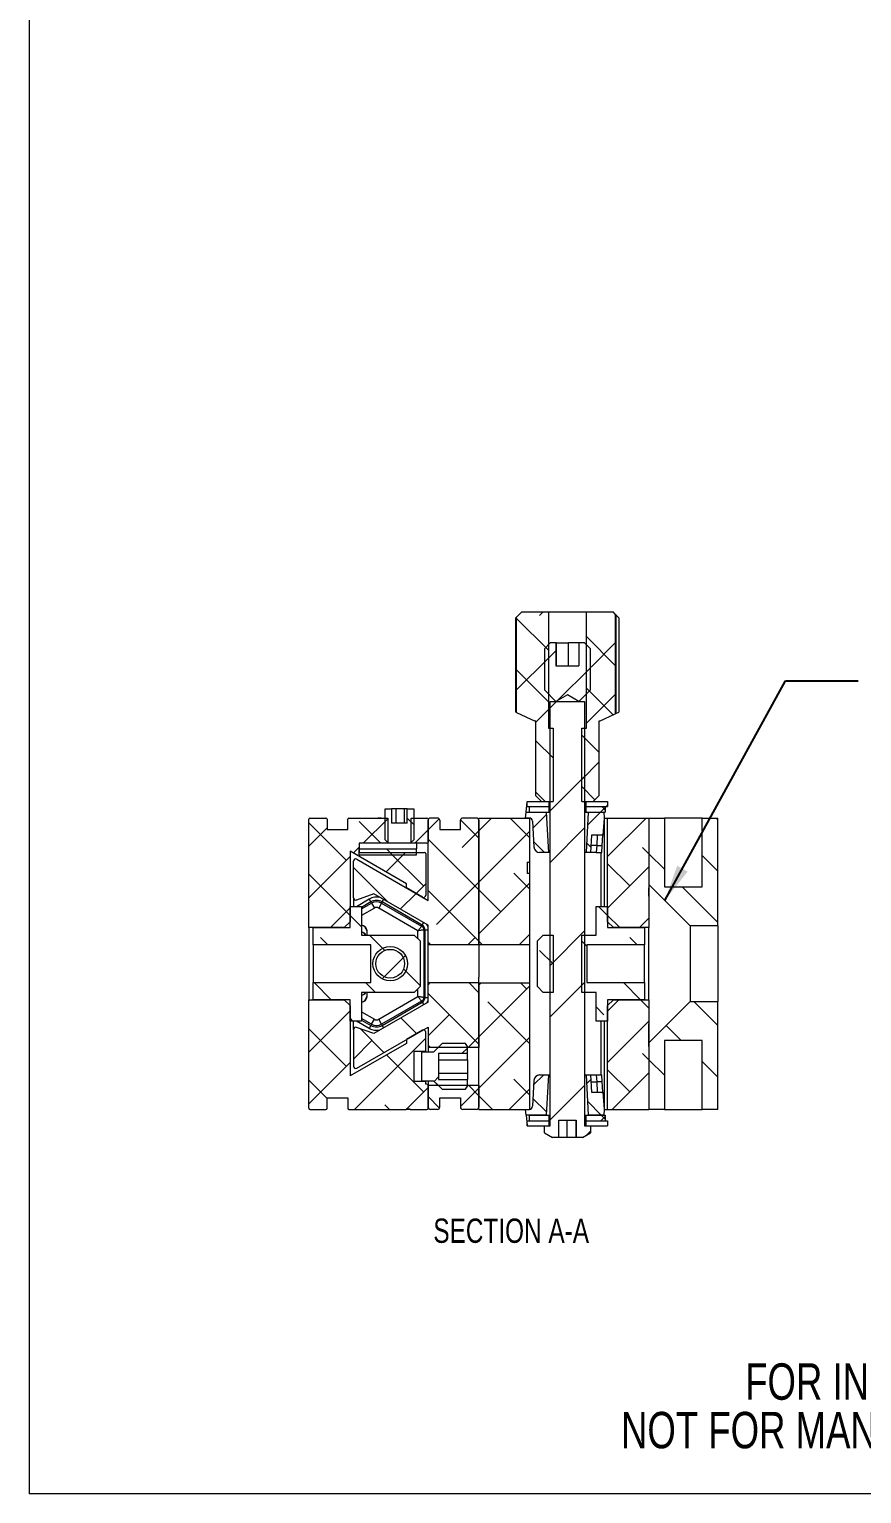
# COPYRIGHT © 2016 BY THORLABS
# Model space of a CAD drawing. Header units: millimetres. Extents: x 2 to 278, y 1 to 215.
# Drawn here: x 1.6 to 74.1, y 0.9 to 128.6 of the extents above; entities that cross this region are included whole.
import ezdxf

# ---------------------------------------------------------------- set-up
doc = ezdxf.new("R2010")
doc.units = ezdxf.units.MM
doc.styles.add('SLDTEXTSTYLE0', font='TXT', dxfattribs={"width": 0.75})
doc.dimstyles.new('SLDDIMSTYLE1', dxfattribs={"dimtxt": 0.18, "dimasz": 3.175, "dimexe": 0, "dimexo": 0.0625, "dimgap": 0, "dimtad": 0, "dimtih": 1, "dimtoh": 1, "dimdec": 0, "dimrnd": 1e-09, "dimzin": 0, "dimdsep": 46, "dimtxsty": 'Standard', "dimsah": 1, "dimcen": 0.09, "dimadec": 0, "dimazin": 0, "dimtfac": 3.175, "dimtdec": 0, "dimtofl": 0, "dimtmove": 0, "dimatfit": 3, "dimfxl": 1, "dimfrac": 2, "dimtolj": 1, "dimtzin": 0, "dimarcsym": 0})

# ---------------------------------------------------------------- blocks, each defined once
blk = doc.blocks.new('SW_NOTE_2')
at = {"color": 0, "linetype": 'Continuous', "lineweight": 0, "char_height": 3.175, "attachment_point": 2, "style": 'SLDTEXTSTYLE0'}
for s, insert in [('FOR INFORMATION ONLY', (25.05, 4.09)), ('NOT FOR MANUFACTURING PURPOSES', (25.38, -0.14))]:
    blk.add_mtext(s, dxfattribs=dict(at, insert=insert))

msp = doc.modelspace()

# ---------------------------------------------------------------- hatches: boundary and pattern name
at = {"linetype": 'Continuous', "lineweight": 0}
h = msp.add_hatch(dxfattribs=at)
h.set_pattern_fill('ANSI38', angle=90, style=0)
h.paths.add_polyline_path([(45.66, 68.25), (45.71, 68.25), (45.71, 61.75), (46.21, 61.25), (47.21, 61.25), (47.21, 67.65), (46.81, 67.65), (46.81, 77.75), (44.46, 77.75), (44.03, 77.33), (44.03, 69.01)], flags=0)
h = msp.add_hatch(dxfattribs=at)
h.set_pattern_fill('ANSI38', angle=90, style=0)
h.paths.add_polyline_path([(51.21, 68.25), (51.26, 68.25), (52.63, 68.89), (52.63, 77.57), (52.46, 77.75), (50.11, 77.75), (50.11, 67.65), (49.71, 67.65), (49.71, 61.25), (50.71, 61.25), (51.21, 61.75)], flags=0)
h = msp.add_hatch(dxfattribs=at)
h.set_pattern_fill('ANSI32', style=0)
h.paths.add_polyline_path([(48.46, 70.55), (49.46, 69.97), (50.46, 70.97), (50.46, 74.57), (49.96, 75.07), (49.46, 75.07), (49.46, 73.07), (47.45, 73.07), (47.45, 75.07), (46.96, 75.07), (46.46, 74.57), (46.46, 70.97), (47.46, 69.97)], flags=0)
h = msp.add_hatch(dxfattribs=at)
h.set_pattern_fill('ANSI32', style=0)
h.paths.add_polyline_path([(49.96, 69.97), (46.96, 69.97), (46.96, 32.97), (46.46, 32.97), (46.46, 32.37), (47.16, 31.97), (47.71, 31.97), (47.71, 33.47), (49.21, 33.47), (49.21, 31.97), (49.76, 31.97), (50.46, 32.37), (50.46, 32.97), (49.96, 32.97)], flags=0)
h = msp.add_hatch(dxfattribs=at)
h.set_pattern_fill('ANSI32', angle=90, style=0)
h.paths.add_polyline_path([(32.87, 57.61), (34.77, 57.61), (35.07, 57.91), (35.07, 60.61), (34.51, 60.61), (34.51, 59.36), (33.13, 59.36), (33.13, 60.61), (32.57, 60.61), (32.57, 57.91)], flags=0)
h = msp.add_hatch(dxfattribs=at)
h.set_pattern_fill('ANSI37', angle=90, style=0)
edge = h.paths.add_edge_path(flags=0)
edge.add_line((46.81, 56.81), (46.62, 60.31))
edge.add_line((46.62, 60.31), (44.86, 60.31))
edge.add_line((44.86, 60.31), (44.81, 59.81))
edge.add_line((44.81, 59.81), (45.12, 59.81))
edge.add_arc((45.12, 59.51), 0.3, 3, 90, ccw=False)
edge.add_line((45.42, 59.53), (45.54, 57.28))
edge.add_arc((46.04, 57.31), 0.5, 183, 270)
edge.add_line((46.04, 56.81), (46.81, 56.81))
h = msp.add_hatch(dxfattribs=at)
h.set_pattern_fill('ANSI31', style=0)
h.paths.add_polyline_path([(44.96, 61.25), (44.96, 60.81), (46.86, 60.81), (46.86, 61.25)], flags=0)
h = msp.add_hatch(dxfattribs=at)
h.set_pattern_fill('ANSI37', angle=90, style=0)
h.paths.add_polyline_path([(45.16, 60.81), (45.16, 60.31), (46.86, 60.31), (46.86, 60.81)], flags=0)
h = msp.add_hatch(dxfattribs=at)
h.set_pattern_fill('ANSI31', style=0)
h.paths.add_polyline_path([(51.96, 60.81), (51.96, 61.25), (50.06, 61.25), (50.06, 60.81)], flags=0)
h = msp.add_hatch(dxfattribs=at)
h.set_pattern_fill('ANSI37', angle=90, style=0)
h.paths.add_polyline_path([(51.76, 60.31), (51.76, 60.81), (50.06, 60.81), (50.06, 60.31)], flags=0)
h = msp.add_hatch(dxfattribs=at)
h.set_pattern_fill('ANSI37', angle=90, style=0)
h.paths.add_polyline_path([(50.29, 60.31), (50.11, 56.81), (50.47, 56.81), (50.55, 58.31), (51.55, 58.31), (51.66, 59.81), (51.62, 60.31)], flags=0)
h = msp.add_hatch(dxfattribs=at)
h.set_pattern_fill('ANSI38', style=0)
edge = h.paths.add_edge_path(flags=0)
edge.add_line((32.24, 59.8), (31.93, 59.8))
edge.add_line((31.93, 59.8), (31.93, 59.81))
edge.add_line((31.93, 59.81), (29.42, 59.81))
edge.add_arc((29.42, 59.71), 0.1, 90, 180)
edge.add_line((29.32, 59.71), (29.32, 58.81))
edge.add_line((29.32, 58.81), (27.52, 58.81))
edge.add_line((27.52, 58.81), (27.52, 59.71))
edge.add_arc((27.42, 59.71), 0.1, 0, 90)
edge.add_line((27.42, 59.81), (26.02, 59.81))
edge.add_arc((26.02, 59.71), 0.1, 90, 180)
edge.add_line((25.92, 59.71), (25.92, 50.26))
edge.add_line((25.92, 50.26), (29.02, 50.26))
edge.add_line((29.02, 50.26), (29.52, 50.76))
edge.add_line((29.52, 50.76), (29.52, 56.91))
edge.add_line((29.52, 56.91), (34.45, 54.06))
edge.add_line((34.45, 54.06), (34.45, 53.72))
edge.add_line((34.45, 53.72), (35.82, 52.92))
edge.add_arc((35.92, 53.09), 0.2, 240, 360)
edge.add_line((36.12, 53.09), (36.12, 56.71))
edge.add_arc((36.02, 56.71), 0.1, 0, 90)
edge.add_line((36.02, 56.81), (30.32, 56.81))
edge.add_line((30.32, 56.81), (30.32, 57.61))
edge.add_line((30.32, 57.61), (32.8, 57.61))
edge.add_line((32.8, 57.61), (32.8, 59.81))
edge.add_line((32.8, 59.81), (32.24, 59.81))
edge.add_line((32.24, 59.81), (32.24, 59.8))
h = msp.add_hatch(dxfattribs=at)
h.set_pattern_fill('ANSI38', angle=90, style=0)
edge = h.paths.add_edge_path(flags=0)
edge.add_line((37.14, 59.81), (36.52, 59.81))
edge.add_arc((36.52, 59.61), 0.2, 90, 180)
edge.add_line((36.32, 59.61), (36.32, 52.63))
edge.add_line((36.32, 52.63), (30.12, 56.21))
edge.add_arc((30.02, 56.04), 0.2, 60, 180)
edge.add_line((29.82, 56.04), (29.82, 52.85))
edge.add_arc((30.02, 52.85), 0.2, 180, 290.1487)
edge.add_line((30.09, 52.66), (31.58, 53.2))
edge.add_line((31.58, 53.2), (36.32, 50.47))
edge.add_line((36.32, 50.47), (36.32, 48.76))
edge.add_line((36.32, 48.76), (40.74, 48.76))
edge.add_line((40.74, 48.76), (40.74, 59.61))
edge.add_arc((40.54, 59.61), 0.2, 0, 90)
edge.add_line((40.54, 59.81), (39.34, 59.81))
edge.add_arc((39.34, 59.61), 0.2, 90, 180)
edge.add_line((39.14, 59.61), (39.14, 58.81))
edge.add_line((39.14, 58.81), (37.34, 58.81))
edge.add_line((37.34, 58.81), (37.34, 59.61))
edge.add_arc((37.14, 59.61), 0.2, 0, 90)
h = msp.add_hatch(dxfattribs=at)
h.set_pattern_fill('ANSI38', style=0)
edge = h.paths.add_edge_path(flags=0)
edge.add_line((36.32, 57.71), (36.32, 59.71))
edge.add_arc((36.22, 59.71), 0.1, 0, 90)
edge.add_line((36.22, 59.81), (34.85, 59.81))
edge.add_line((34.85, 59.81), (34.85, 57.61))
edge.add_line((34.85, 57.61), (36.22, 57.61))
edge.add_arc((36.22, 57.71), 0.1, 270, 360)
h = msp.add_hatch(dxfattribs=at)
h.set_pattern_fill('ANSI38', style=0)
h.paths.add_polyline_path([(40.74, 59.81), (40.74, 48.74), (45.16, 48.74), (45.16, 54.96), (44.96, 54.96), (44.96, 55.96), (45.16, 55.96), (45.16, 59.81)], flags=0)
h = msp.add_hatch(dxfattribs=at)
h.set_pattern_fill('ANSI38', style=0)
h.paths.add_polyline_path([(55.56, 52.99), (55.55, 52.99), (55.55, 53.72), (55.56, 53.72), (55.56, 59.81), (51.96, 59.81), (51.96, 50.76), (52.46, 50.26), (55.56, 50.26)], flags=0)
h = msp.add_hatch(dxfattribs=at)
h.set_pattern_fill('ANSI31', angle=90, style=0)
h.paths.add_polyline_path([(56.91, 53.81), (56.91, 59.81), (55.56, 59.81), (55.56, 54.01), (59.16, 50.41), (61.56, 50.41), (61.56, 59.81), (60.21, 59.81), (60.21, 53.81)], flags=0)
h = msp.add_hatch(dxfattribs=at)
h.set_pattern_fill('ANSI31', angle=90, style=0)
h.paths.add_polyline_path([(30.32, 56.61), (35.32, 56.61), (35.32, 57.11), (30.32, 57.11)], flags=0)
h = msp.add_hatch(dxfattribs=at)
h.set_pattern_fill('ANSI33', angle=90, style=0)
h.paths.add_polyline_path([(31.32, 45.46), (26.32, 45.46), (26.32, 43.96), (29.52, 43.96), (29.52, 42.11), (30.52, 42.11), (30.52, 44.61), (35.12, 44.61), (35.62, 45.11), (35.62, 49.11), (35.12, 49.61), (30.52, 49.61), (30.52, 52.11), (29.52, 52.11), (29.52, 50.26), (26.32, 50.26), (26.32, 48.76), (31.32, 48.76)], flags=0)
edge = h.paths.add_edge_path(flags=0)
edge.add_arc((33.02, 47.11), 1.25, 0, 360)
h = msp.add_hatch(dxfattribs=at)
h.set_pattern_fill('ANSI33', angle=90, style=0)
h.paths.add_polyline_path([(50.16, 45.46), (50.16, 48.76), (55.16, 48.76), (55.16, 50.26), (51.96, 50.26), (51.96, 52.11), (50.96, 52.11), (50.96, 49.61), (49.71, 49.61), (49.71, 44.61), (50.96, 44.61), (50.96, 42.11), (51.96, 42.11), (51.96, 43.96), (55.16, 43.96), (55.16, 45.46)], flags=0)
h = msp.add_hatch(dxfattribs=at)
h.set_pattern_fill('ANSI32', style=0)
edge = h.paths.add_edge_path(flags=0)
edge.add_arc((33.02, 47.11), 1.5, 0, 360)
h = msp.add_hatch(dxfattribs=at)
h.set_pattern_fill('ANSI33', angle=90, style=0)
h.paths.add_polyline_path([(47.21, 49.61), (46.36, 49.61), (45.86, 49.11), (45.86, 45.11), (46.36, 44.61), (47.21, 44.61)], flags=0)
h = msp.add_hatch(dxfattribs=at)
h.set_pattern_fill('ANSI38', angle=90, style=0)
edge = h.paths.add_edge_path(flags=0)
edge.add_line((31.58, 41.02), (30.09, 41.56))
edge.add_arc((30.02, 41.37), 0.2, 69.8513, 180)
edge.add_line((29.82, 41.37), (29.82, 38.18))
edge.add_arc((30.02, 38.18), 0.2, 180, 300)
edge.add_line((30.12, 38.01), (36.32, 41.59))
edge.add_line((36.32, 41.59), (36.32, 39.81))
edge.add_line((36.32, 39.81), (40.74, 39.81))
edge.add_line((40.74, 39.81), (40.74, 45.46))
edge.add_line((40.74, 45.46), (36.32, 45.46))
edge.add_line((36.32, 45.46), (36.32, 43.76))
edge.add_line((36.32, 43.76), (31.58, 41.02))
h = msp.add_hatch(dxfattribs=at)
h.set_pattern_fill('ANSI38', style=0)
h.paths.add_polyline_path([(40.74, 45.44), (40.74, 34.41), (45.16, 34.41), (45.16, 45.44)], flags=0)
h = msp.add_hatch(dxfattribs=at)
h.set_pattern_fill('ANSI38', style=0)
edge = h.paths.add_edge_path(flags=0)
edge.add_line((27.52, 35.41), (29.32, 35.41))
edge.add_line((29.32, 35.41), (29.32, 34.51))
edge.add_arc((29.42, 34.51), 0.1, 180, 270)
edge.add_line((29.42, 34.41), (34.42, 34.41))
edge.add_line((34.42, 34.41), (34.42, 34.42))
edge.add_line((34.42, 34.42), (34.75, 34.42))
edge.add_line((34.75, 34.42), (34.75, 34.41))
edge.add_line((34.75, 34.41), (36.22, 34.41))
edge.add_arc((36.22, 34.51), 0.1, 270, 360)
edge.add_line((36.32, 34.51), (36.32, 36.51))
edge.add_arc((36.22, 36.51), 0.1, 0, 90)
edge.add_line((36.22, 36.61), (36.12, 36.61))
edge.add_line((36.12, 36.61), (36.12, 36.86))
edge.add_line((36.12, 36.86), (35.12, 36.86))
edge.add_line((35.12, 36.86), (35.12, 39.46))
edge.add_line((35.12, 39.46), (36.12, 39.46))
edge.add_line((36.12, 39.46), (36.12, 41.13))
edge.add_arc((35.92, 41.13), 0.2, 0, 120)
edge.add_line((35.82, 41.3), (34.45, 40.51))
edge.add_line((34.45, 40.51), (34.45, 40.16))
edge.add_line((34.45, 40.16), (29.52, 37.32))
edge.add_line((29.52, 37.32), (29.52, 43.46))
edge.add_line((29.52, 43.46), (29.02, 43.96))
edge.add_line((29.02, 43.96), (25.92, 43.96))
edge.add_line((25.92, 43.96), (25.92, 34.51))
edge.add_arc((26.02, 34.51), 0.1, 180, 270)
edge.add_line((26.02, 34.41), (27.42, 34.41))
edge.add_arc((27.42, 34.51), 0.1, 270, 360)
edge.add_line((27.52, 34.51), (27.52, 35.41))
h = msp.add_hatch(dxfattribs=at)
h.set_pattern_fill('ANSI38', style=0)
h.paths.add_polyline_path([(55.56, 39.89), (55.55, 39.89), (55.55, 41.87), (55.56, 41.87), (55.56, 43.96), (52.46, 43.96), (51.96, 43.46), (51.96, 34.41), (55.56, 34.41)], flags=0)
h = msp.add_hatch(dxfattribs=at)
h.set_pattern_fill('ANSI31', angle=90, style=0)
h.paths.add_polyline_path([(56.91, 34.41), (56.91, 40.41), (60.21, 40.41), (60.21, 34.41), (61.56, 34.41), (61.56, 43.81), (59.16, 43.81), (55.56, 40.21), (55.56, 34.41)], flags=0)
h = msp.add_hatch(dxfattribs=at)
h.set_pattern_fill('ANSI31', style=0)
edge = h.paths.add_edge_path(flags=0)
edge.add_line((36.79, 39.41), (35.74, 39.41))
edge.add_line((35.74, 39.41), (35.74, 36.91))
edge.add_line((35.74, 36.91), (36.79, 36.91))
edge.add_spline(control_points=[(36.79, 36.91), (37.04, 36.66), (37.29, 36.41), (37.54, 36.16)], knot_values=[0.008021, 0.008021, 0.008021, 0.008021, 0.009083, 0.009083, 0.009083, 0.009083], weights=[1, 1, 1, 1], degree=3, periodic=0)
edge.add_line((37.54, 36.16), (39.58, 36.16))
edge.add_spline(control_points=[(39.58, 36.16), (39.63, 36.25), (39.69, 36.34), (39.74, 36.44)], knot_values=[0.002774, 0.002774, 0.002774, 0.002774, 0.003091, 0.003091, 0.003091, 0.003091], weights=[1, 1, 1, 1], degree=3, periodic=0)
edge.add_line((39.74, 36.44), (39.74, 37.02))
edge.add_line((39.74, 37.02), (37.24, 37.02))
edge.add_line((37.24, 37.02), (37.24, 39.3))
edge.add_line((37.24, 39.3), (39.74, 39.3))
edge.add_line((39.74, 39.3), (39.74, 39.89))
edge.add_spline(control_points=[(39.74, 39.89), (39.69, 39.98), (39.63, 40.07), (39.58, 40.16)], knot_values=[0.007087, 0.007087, 0.007087, 0.007087, 0.007408, 0.007408, 0.007408, 0.007408], weights=[1, 1, 1, 1], degree=3, periodic=0)
edge.add_line((39.58, 40.16), (37.54, 40.16))
edge.add_spline(control_points=[(37.54, 40.16), (37.29, 39.91), (37.04, 39.66), (36.79, 39.41)], knot_values=[0.003454, 0.003454, 0.003454, 0.003454, 0.004514, 0.004514, 0.004514, 0.004514], weights=[1, 1, 1, 1], degree=3, periodic=0)
h = msp.add_hatch(dxfattribs=at)
h.set_pattern_fill('ANSI37', angle=90, style=0)
edge = h.paths.add_edge_path(flags=0)
edge.add_line((46.62, 33.91), (46.81, 37.41))
edge.add_line((46.81, 37.41), (46.04, 37.41))
edge.add_arc((46.04, 36.91), 0.5, 90, 177)
edge.add_line((45.54, 36.94), (45.42, 34.69))
edge.add_arc((45.12, 34.71), 0.3, 270, 357, ccw=False)
edge.add_line((45.12, 34.41), (44.81, 34.41))
edge.add_line((44.81, 34.41), (44.86, 33.91))
edge.add_line((44.86, 33.91), (46.62, 33.91))
h = msp.add_hatch(dxfattribs=at)
h.set_pattern_fill('ANSI37', angle=90, style=0)
h.paths.add_polyline_path([(50.11, 37.41), (50.29, 33.91), (51.62, 33.91), (51.66, 34.41), (51.55, 35.91), (50.55, 35.91), (50.47, 37.41)], flags=0)
h = msp.add_hatch(dxfattribs=at)
h.set_pattern_fill('ANSI38', angle=90, style=0)
edge = h.paths.add_edge_path(flags=0)
edge.add_line((37.34, 34.61), (37.34, 35.41))
edge.add_line((37.34, 35.41), (39.14, 35.41))
edge.add_line((39.14, 35.41), (39.14, 34.61))
edge.add_arc((39.34, 34.61), 0.2, 180, 270)
edge.add_line((39.34, 34.41), (40.54, 34.41))
edge.add_arc((40.54, 34.61), 0.2, 270, 360)
edge.add_line((40.74, 34.61), (40.74, 36.51))
edge.add_line((40.74, 36.51), (36.32, 36.51))
edge.add_line((36.32, 36.51), (36.32, 34.61))
edge.add_arc((36.52, 34.61), 0.2, 180, 270)
edge.add_line((36.52, 34.41), (37.14, 34.41))
edge.add_arc((37.14, 34.61), 0.2, 270, 360)
h = msp.add_hatch(dxfattribs=at)
h.set_pattern_fill('ANSI31', angle=90, style=0)
h.paths.add_polyline_path([(44.96, 33.41), (44.96, 32.97), (46.86, 32.97), (46.86, 33.41)], flags=0)
h = msp.add_hatch(dxfattribs=at)
h.set_pattern_fill('ANSI37', style=0)
h.paths.add_polyline_path([(45.16, 33.91), (45.16, 33.41), (46.86, 33.41), (46.86, 33.91)], flags=0)
h = msp.add_hatch(dxfattribs=at)
h.set_pattern_fill('ANSI37', style=0)
h.paths.add_polyline_path([(51.76, 33.41), (51.76, 33.91), (50.06, 33.91), (50.06, 33.41)], flags=0)
h = msp.add_hatch(dxfattribs=at)
h.set_pattern_fill('ANSI31', angle=90, style=0)
h.paths.add_polyline_path([(51.96, 32.97), (51.96, 33.41), (50.06, 33.41), (50.06, 32.97)], flags=0)

# ---------------------------------------------------------------- linework, layer by layer
at = {"color": 7, "linetype": 'Continuous', "lineweight": 0}
for p, q in [((1.58, 214.65), (1.58, 0.9)), ((44.03, 77.33), (43.96, 77.25)), ((43.96, 69.04), (43.96, 77.25)), ((44.46, 77.75), (44.03, 77.33)), ((44.03, 69.01), (44.03, 77.33)), ((46.81, 77.75), (44.46, 77.75)), ((46.81, 77.75), (46.81, 67.65)), ((50.11, 77.75), (46.81, 77.75)), ((50.11, 67.65), (50.11, 77.75)), ((52.46, 77.75), (50.11, 77.75)), ((52.63, 77.57), (52.46, 77.75)), ((52.63, 77.57), (52.63, 68.89)), ((52.95, 77.25), (52.69, 77.51)), ((52.69, 77.51), (52.69, 68.92)), ((52.95, 77.25), (52.95, 69.04)), ((46.96, 75.07), (46.46, 74.57)), ((46.46, 74.57), (46.46, 70.97)), ((47.45, 75.07), (46.96, 75.07)), ((47.45, 75.07), (47.45, 73.07)), ((47.5, 75.07), (47.45, 75.07)), ((47.5, 73.07), (47.5, 75.07)), ((47.5, 75.07), (48.55, 75.07)), ((48.55, 73.07), (48.55, 75.07)), ((49.46, 75.07), (48.55, 75.07)), ((49.46, 75.07), (49.46, 73.07)), ((49.96, 75.07), (49.46, 75.07)), ((50.46, 74.57), (49.96, 75.07)), ((50.46, 70.97), (50.46, 74.57)), ((47.45, 73.07), (49.46, 73.07)), ((46.46, 70.97), (47.46, 69.97)), ((48.46, 70.55), (47.46, 69.97)), ((49.46, 69.97), (48.46, 70.55)), ((49.46, 69.97), (50.46, 70.97)), ((43.96, 69.04), (44.03, 69.01)), ((44.03, 69.01), (45.66, 68.25)), ((46.96, 32.97), (46.96, 69.97)), ((46.96, 69.97), (49.96, 69.97)), ((49.96, 69.97), (49.96, 32.97)), ((52.69, 68.92), (52.95, 69.04)), ((45.71, 68.25), (45.66, 68.25)), ((45.71, 61.75), (45.71, 68.25)), ((51.21, 68.25), (51.21, 61.75)), ((51.26, 68.25), (51.21, 68.25)), ((51.26, 68.25), (52.63, 68.89)), ((46.81, 67.65), (47.21, 67.65)), ((47.21, 67.65), (47.21, 61.25)), ((49.71, 61.25), (49.71, 67.65)), ((49.71, 67.65), (50.11, 67.65)), ((45.71, 61.75), (46.21, 61.25)), ((50.71, 61.25), (51.21, 61.75)), ((32.57, 57.91), (32.57, 60.61)), ((32.57, 60.61), (33.13, 60.61)), ((33.13, 60.61), (33.13, 59.36)), ((33.54, 60.61), (33.13, 60.61)), ((33.54, 59.36), (33.54, 60.61)), ((34.27, 60.61), (33.54, 60.61)), ((34.27, 59.36), (34.27, 60.61)), ((34.51, 60.61), (34.27, 60.61)), ((34.51, 59.36), (34.51, 60.61)), ((34.51, 60.61), (35.07, 60.61)), ((35.07, 60.61), (35.07, 57.91)), ((44.81, 59.81), (44.86, 60.31)), ((44.86, 60.31), (44.95, 61.21)), ((44.86, 60.31), (46.62, 60.31)), ((44.96, 61.21), (44.95, 61.21)), ((44.96, 60.81), (44.96, 61.25)), ((44.96, 61.25), (46.86, 61.25)), ((44.96, 60.81), (46.86, 60.81)), ((45.16, 60.31), (45.16, 60.81)), ((45.16, 60.81), (46.86, 60.81)), ((45.16, 60.31), (46.86, 60.31)), ((46.21, 61.25), (47.21, 61.25)), ((46.62, 60.31), (46.81, 56.81)), ((46.86, 60.81), (46.86, 61.25)), ((46.86, 60.31), (46.86, 60.81)), ((46.86, 60.81), (46.96, 60.81)), ((46.86, 60.31), (46.96, 60.31)), ((49.71, 61.25), (50.71, 61.25)), ((49.96, 60.81), (50.06, 60.81)), ((49.96, 60.31), (50.06, 60.31)), ((50.06, 61.25), (50.06, 60.81)), ((50.06, 61.25), (51.96, 61.25)), ((50.06, 60.81), (50.06, 60.31)), ((50.06, 60.81), (51.76, 60.81)), ((50.06, 60.81), (51.96, 60.81)), ((50.06, 60.31), (51.76, 60.31)), ((50.11, 56.81), (50.29, 60.31)), ((50.29, 60.31), (51.62, 60.31)), ((51.62, 60.31), (51.66, 59.81)), ((51.76, 60.81), (51.76, 60.31)), ((51.96, 61.25), (51.96, 60.81)), ((25.92, 50.26), (25.92, 59.71)), ((26.02, 59.81), (27.42, 59.81)), ((27.52, 59.71), (27.52, 58.81)), ((27.52, 58.81), (29.32, 58.81)), ((29.32, 58.81), (29.32, 59.71)), ((29.42, 59.81), (31.93, 59.81)), ((31.93, 59.81), (31.93, 59.8)), ((32.21, 59.81), (31.93, 59.81)), ((31.93, 59.8), (32.24, 59.8)), ((32.21, 59.8), (32.21, 59.81)), ((32.24, 59.81), (32.21, 59.81)), ((32.24, 59.8), (32.24, 59.81)), ((32.24, 59.81), (32.8, 59.81)), ((32.8, 59.81), (32.8, 57.61)), ((34.51, 59.36), (33.13, 59.36)), ((34.85, 57.61), (34.85, 59.81)), ((34.85, 59.81), (36.22, 59.81)), ((36.32, 59.71), (36.32, 57.71)), ((36.32, 52.63), (36.32, 59.61)), ((37.14, 59.81), (36.52, 59.81)), ((37.34, 59.61), (37.34, 58.81)), ((37.34, 58.81), (39.14, 58.81)), ((39.14, 58.81), (39.14, 59.61)), ((40.54, 59.81), (39.34, 59.81)), ((40.74, 48.74), (40.74, 59.81)), ((40.74, 59.81), (45.16, 59.81)), ((40.74, 59.61), (40.74, 48.76)), ((45.12, 59.81), (44.81, 59.81)), ((45.16, 59.81), (45.16, 55.96)), ((45.42, 59.53), (45.54, 57.28)), ((51.66, 59.81), (51.55, 58.31)), ((51.66, 59.81), (51.96, 59.81)), ((51.66, 59.81), (51.66, 52.11)), ((51.96, 50.76), (51.96, 59.81)), ((51.96, 59.81), (55.56, 59.81)), ((55.56, 59.81), (55.56, 54.01)), ((55.56, 59.81), (56.91, 59.81)), ((55.56, 59.81), (55.56, 53.72)), ((56.91, 59.81), (56.91, 53.81)), ((60.21, 59.81), (56.91, 59.81)), ((60.21, 53.81), (60.21, 59.81)), ((60.21, 59.81), (61.56, 59.81)), ((61.56, 50.41), (61.56, 59.81)), ((32.8, 57.61), (30.32, 57.61)), ((30.32, 57.61), (30.32, 56.81)), ((32.87, 57.61), (32.57, 57.91)), ((32.87, 57.61), (32.8, 57.61)), ((34.77, 57.61), (32.87, 57.61)), ((35.07, 57.91), (34.77, 57.61)), ((34.85, 57.61), (34.77, 57.61)), ((36.22, 57.61), (34.85, 57.61)), ((35.32, 57.61), (35.32, 57.11)), ((50.55, 58.31), (50.47, 56.81)), ((51.55, 58.31), (50.55, 58.31)), ((51.05, 58.31), (51.01, 57.41)), ((51.49, 57.41), (51.55, 58.31)), ((34.45, 54.06), (29.52, 56.91)), ((29.52, 56.91), (29.52, 50.76)), ((30.12, 56.21), (36.32, 52.63)), ((30.32, 56.61), (30.32, 57.11)), ((30.32, 57.11), (35.32, 57.11)), ((30.32, 56.81), (36.02, 56.81)), ((30.32, 56.61), (35.32, 56.61)), ((35.32, 56.61), (35.32, 57.11)), ((36.12, 56.71), (36.12, 53.09)), ((46.81, 56.81), (46.04, 56.81)), ((46.96, 56.81), (46.81, 56.81)), ((50.11, 56.81), (49.96, 56.81)), ((50.47, 56.81), (50.11, 56.81)), ((50.97, 56.81), (50.47, 56.81)), ((51.01, 57.41), (50.5, 57.41)), ((51.01, 57.41), (50.97, 56.81)), ((50.97, 56.81), (51.45, 56.81)), ((51.01, 57.41), (51.49, 57.41)), ((51.45, 56.81), (51.49, 57.41)), ((29.82, 52.85), (29.82, 56.04)), ((44.96, 55.96), (45.16, 55.96)), ((44.96, 55.96), (44.96, 54.96)), ((45.16, 54.96), (44.96, 54.96)), ((45.16, 55.96), (45.16, 54.96)), ((45.16, 54.96), (45.16, 48.74)), ((34.45, 53.72), (34.45, 54.06)), ((35.82, 52.92), (34.45, 53.72)), ((55.55, 53.72), (55.56, 53.72)), ((55.55, 52.99), (55.55, 53.72)), ((59.16, 50.41), (55.56, 54.01)), ((55.56, 53.72), (55.56, 53.24)), ((56.91, 53.81), (60.21, 53.81)), ((29.82, 52.85), (29.82, 52.11)), ((31.58, 53.2), (30.09, 52.66)), ((31.34, 52.49), (31.19, 52.75)), ((31.4, 52.39), (31.34, 52.49)), ((31.4, 52.39), (31.65, 51.96)), ((36.32, 50.47), (31.58, 53.2)), ((32.26, 52.39), (32.02, 51.96)), ((32.26, 52.39), (32.32, 52.49)), ((32.26, 52.39), (35.75, 50.37)), ((35.81, 50.48), (32.32, 52.49)), ((55.55, 53.24), (55.56, 53.24)), ((55.56, 52.99), (55.55, 52.99)), ((55.56, 53.24), (55.56, 53)), ((55.56, 52.99), (55.56, 50.26)), ((25.92, 51.95), (25.92, 51.95)), ((25.92, 51.73), (25.92, 51.73)), ((29.52, 50.26), (29.52, 52.11)), ((29.52, 52.11), (30.52, 52.11)), ((30.52, 52.11), (30.52, 49.61)), ((35.44, 49.98), (32.02, 51.96)), ((50.96, 49.61), (50.96, 52.11)), ((50.96, 52.11), (51.96, 52.11)), ((51.96, 52.11), (51.96, 50.26)), ((25.92, 50.4), (25.92, 50.4)), ((29.02, 50.26), (25.92, 50.26)), ((25.92, 50.26), (25.92, 43.96)), ((25.92, 50.17), (25.92, 50.17)), ((26.32, 48.76), (26.32, 50.26)), ((26.32, 50.26), (29.52, 50.26)), ((29.02, 50.26), (29.52, 50.76)), ((31, 49.96), (30.97, 49.96)), ((30.97, 49.96), (30.97, 49.61)), ((31, 49.61), (31, 49.96)), ((35.75, 50.37), (35.81, 50.48)), ((35.94, 50.05), (35.94, 44.17)), ((35.94, 50.05), (36.06, 50.05)), ((36.06, 44.17), (36.06, 50.05)), ((36.32, 48.76), (36.32, 50.47)), ((51.96, 50.76), (52.46, 50.26)), ((51.96, 50.26), (55.16, 50.26)), ((55.56, 50.26), (52.46, 50.26)), ((55.16, 50.26), (55.16, 48.76)), ((55.56, 43.96), (55.56, 50.26)), ((61.56, 50.41), (59.16, 50.41)), ((59.16, 50.41), (59.16, 43.81)), ((61.56, 50.41), (61.56, 43.81)), ((31.32, 48.76), (26.32, 48.76)), ((26.32, 48.76), (26.32, 45.46)), ((30.52, 49.61), (35.12, 49.61)), ((31.32, 45.46), (31.32, 48.76)), ((35.62, 49.11), (35.12, 49.61)), ((35.62, 49.11), (35.62, 45.11)), ((40.74, 48.76), (36.32, 48.76)), ((36.32, 45.46), (36.32, 48.76)), ((45.16, 48.74), (40.74, 48.74)), ((40.74, 48.74), (40.74, 45.93)), ((45.16, 48.74), (45.16, 45.44)), ((46.36, 49.61), (45.86, 49.11)), ((45.86, 45.11), (45.86, 49.11)), ((46.36, 49.61), (47.21, 49.61)), ((47.21, 49.61), (47.21, 44.61)), ((49.71, 49.61), (50.96, 49.61)), ((49.71, 44.61), (49.71, 49.61)), ((55.16, 48.76), (50.16, 48.76)), ((50.16, 48.76), (50.16, 45.46)), ((55.16, 45.46), (55.16, 48.76)), ((55.56, 48.74), (55.56, 48.74)), ((55.56, 48.53), (55.56, 48.53)), ((25.92, 46.14), (25.92, 46.14)), ((25.92, 45.93), (25.92, 45.93)), ((26.32, 43.96), (26.32, 45.46)), ((26.32, 45.46), (31.32, 45.46)), ((35.12, 44.61), (35.62, 45.11)), ((36.32, 43.76), (36.32, 45.46)), ((36.32, 45.46), (40.74, 45.46)), ((40.74, 45.46), (40.74, 45.93)), ((40.74, 45.46), (40.74, 39.81)), ((40.74, 45.44), (45.16, 45.44)), ((40.74, 34.41), (40.74, 45.44)), ((45.16, 45.44), (45.16, 34.41)), ((45.86, 45.11), (46.36, 44.61)), ((50.16, 45.46), (55.16, 45.46)), ((55.16, 45.46), (55.16, 43.96)), ((25.92, 44.59), (25.92, 44.59)), ((25.92, 44.37), (25.92, 44.37)), ((25.92, 34.51), (25.92, 43.96)), ((25.92, 43.96), (29.02, 43.96)), ((29.52, 43.96), (26.32, 43.96)), ((29.52, 43.46), (29.02, 43.96)), ((29.52, 42.11), (29.52, 43.96)), ((29.52, 43.46), (29.52, 37.32)), ((35.12, 44.61), (30.52, 44.61)), ((30.52, 44.61), (30.52, 42.11)), ((30.97, 44.61), (30.97, 44.26)), ((30.97, 44.26), (31, 44.26)), ((31, 44.26), (31, 44.61)), ((36.32, 43.76), (31.58, 41.02)), ((32.02, 42.27), (35.44, 44.24)), ((35.75, 43.85), (32.26, 41.83)), ((32.32, 41.73), (35.81, 43.75)), ((35.75, 43.85), (35.81, 43.75)), ((35.94, 44.17), (36.06, 44.17)), ((47.21, 44.61), (46.36, 44.61)), ((50.96, 44.61), (49.71, 44.61)), ((50.96, 42.11), (50.96, 44.61)), ((55.16, 43.96), (51.96, 43.96)), ((51.96, 43.96), (51.96, 42.11)), ((52.46, 43.96), (51.96, 43.46)), ((51.96, 34.41), (51.96, 43.46)), ((52.46, 43.96), (55.56, 43.96)), ((55.56, 43.96), (55.56, 41.87)), ((55.56, 40.21), (59.16, 43.81)), ((59.16, 43.81), (61.56, 43.81)), ((61.56, 34.41), (61.56, 43.81)), ((25.92, 43.1), (25.92, 43.1)), ((25.92, 42.89), (25.92, 42.89)), ((31.4, 41.83), (31.65, 42.27)), ((32.26, 41.83), (32.02, 42.27)), ((55.56, 42.9), (55.56, 42.9)), ((55.56, 42.67), (55.56, 42.67)), ((30.52, 42.11), (29.52, 42.11)), ((29.82, 41.37), (29.82, 42.11)), ((29.82, 41.37), (29.82, 38.18)), ((31.58, 41.02), (30.09, 41.56)), ((30.12, 38.01), (36.32, 41.59)), ((31.34, 41.73), (31.19, 41.47)), ((31.4, 41.83), (31.34, 41.73)), ((32.26, 41.83), (32.32, 41.73)), ((35.82, 41.3), (34.45, 40.51)), ((36.12, 39.46), (36.12, 41.13)), ((36.32, 41.59), (36.32, 39.81)), ((51.96, 42.11), (50.96, 42.11)), ((51.66, 42.11), (51.66, 34.41)), ((55.55, 41.87), (55.56, 41.87)), ((55.55, 39.89), (55.55, 41.87)), ((55.56, 41.87), (55.56, 40.21)), ((34.45, 40.16), (29.52, 37.32)), ((34.45, 40.51), (34.45, 40.16)), ((40.74, 39.81), (36.32, 39.81)), ((36.32, 39.81), (36.32, 39.41)), ((37.54, 40.16), (36.79, 39.41)), ((37.19, 39.81), (36.79, 39.41)), ((39.58, 40.16), (37.54, 40.16)), ((37.54, 40.16), (37.54, 40.16)), ((39.74, 39.89), (39.58, 40.16)), ((39.58, 40.16), (39.58, 40.16)), ((39.74, 39.3), (39.74, 39.89)), ((39.74, 39.89), (39.74, 39.89)), ((55.56, 39.89), (55.55, 39.89)), ((55.55, 39.89), (55.56, 39.89)), ((55.56, 40.21), (55.56, 34.41)), ((55.56, 40.21), (55.56, 40.21)), ((55.56, 39.89), (55.56, 34.41)), ((60.21, 40.41), (56.91, 40.41)), ((56.91, 40.41), (56.91, 34.41)), ((60.21, 34.41), (60.21, 40.41)), ((36.12, 39.46), (35.12, 39.46)), ((35.12, 36.86), (35.12, 39.46)), ((36.79, 39.41), (35.74, 39.41)), ((35.74, 39.41), (35.74, 36.91)), ((36.79, 39.41), (35.74, 39.41)), ((35.74, 39.41), (35.74, 39.41)), ((36.12, 39.41), (36.12, 39.46)), ((36.79, 39.41), (36.79, 39.41)), ((37.24, 39.3), (39.74, 39.3)), ((37.24, 39.3), (37.24, 37.02)), ((37.24, 38.74), (39.74, 38.74)), ((39.74, 38.74), (39.74, 39.3)), ((39.74, 38.74), (39.74, 37.58)), ((37.24, 37.58), (39.74, 37.58)), ((39.74, 37.58), (39.74, 37.02)), ((46.04, 37.41), (46.81, 37.41)), ((46.81, 37.41), (46.62, 33.91)), ((46.81, 37.41), (46.96, 37.41)), ((49.96, 37.41), (50.11, 37.41)), ((50.29, 33.91), (50.11, 37.41)), ((50.11, 37.41), (50.47, 37.41)), ((50.47, 37.41), (50.55, 35.91)), ((50.47, 37.41), (50.97, 37.41)), ((50.97, 37.41), (51.01, 36.81)), ((50.97, 37.41), (51.45, 37.41)), ((51.49, 36.81), (51.45, 37.41)), ((35.12, 36.86), (36.12, 36.86)), ((35.74, 36.91), (36.79, 36.91)), ((35.74, 36.91), (36.79, 36.91)), ((35.74, 36.91), (35.74, 36.91)), ((36.12, 36.86), (36.12, 36.91)), ((36.12, 36.61), (36.12, 36.86)), ((36.22, 36.61), (36.12, 36.61)), ((36.32, 36.91), (36.32, 36.51)), ((36.32, 34.51), (36.32, 36.51)), ((36.32, 36.51), (36.32, 34.61)), ((36.32, 36.51), (40.74, 36.51)), ((36.79, 36.91), (37.19, 36.51)), ((36.79, 36.91), (37.54, 36.16)), ((36.79, 36.91), (36.79, 36.91)), ((37.24, 37.02), (39.74, 37.02)), ((37.54, 36.16), (39.58, 36.16)), ((37.54, 36.16), (37.54, 36.16)), ((39.58, 36.16), (39.74, 36.44)), ((39.58, 36.16), (39.58, 36.16)), ((39.74, 36.44), (39.74, 37.02)), ((39.74, 36.44), (39.74, 36.44)), ((40.74, 36.51), (40.74, 34.61)), ((45.54, 36.94), (45.42, 34.69)), ((50.5, 36.81), (51.01, 36.81)), ((50.55, 35.91), (51.55, 35.91)), ((51.01, 36.81), (51.05, 35.91)), ((51.49, 36.81), (51.01, 36.81)), ((51.55, 35.91), (51.49, 36.81)), ((51.55, 35.91), (51.66, 34.41)), ((27.52, 34.51), (27.52, 35.41)), ((27.52, 35.41), (29.32, 35.41)), ((29.32, 35.41), (29.32, 34.51)), ((37.34, 35.41), (39.14, 35.41)), ((37.34, 34.61), (37.34, 35.41)), ((39.14, 35.41), (39.14, 34.61)), ((26.02, 34.41), (27.42, 34.41)), ((29.42, 34.41), (34.42, 34.41)), ((34.75, 34.42), (34.42, 34.42)), ((34.42, 34.41), (34.42, 34.42)), ((34.75, 34.41), (34.42, 34.41)), ((34.75, 34.42), (34.75, 34.41)), ((34.75, 34.41), (36.22, 34.41)), ((37.14, 34.41), (36.52, 34.41)), ((40.54, 34.41), (39.34, 34.41)), ((40.74, 34.41), (45.16, 34.41)), ((44.86, 33.91), (44.81, 34.41)), ((44.81, 34.41), (45.12, 34.41)), ((46.62, 33.91), (44.86, 33.91)), ((44.86, 33.91), (44.95, 33.01)), ((44.96, 32.97), (44.96, 33.41)), ((44.96, 33.41), (46.86, 33.41)), ((45.16, 33.41), (45.16, 33.91)), ((45.16, 33.91), (46.86, 33.91)), ((45.16, 33.41), (46.86, 33.41)), ((46.86, 33.41), (46.86, 33.91)), ((46.86, 33.91), (46.96, 33.91)), ((46.86, 33.41), (46.96, 33.41)), ((46.86, 32.97), (46.86, 33.41)), ((47.71, 33.47), (49.21, 33.47)), ((47.71, 31.97), (47.71, 33.47)), ((48.4, 33.47), (48.4, 31.97)), ((49.18, 33.47), (49.18, 31.97)), ((49.21, 33.47), (49.21, 31.97)), ((49.96, 33.91), (50.06, 33.91)), ((49.96, 33.41), (50.06, 33.41)), ((50.06, 33.91), (50.06, 33.41)), ((50.06, 33.91), (51.76, 33.91)), ((50.06, 33.41), (51.76, 33.41)), ((50.06, 33.41), (50.06, 32.97)), ((50.06, 33.41), (51.96, 33.41)), ((51.62, 33.91), (50.29, 33.91)), ((51.66, 34.41), (51.62, 33.91)), ((51.66, 34.41), (51.96, 34.41)), ((51.76, 33.91), (51.76, 33.41)), ((51.96, 34.41), (55.56, 34.41)), ((51.96, 33.41), (51.96, 32.97)), ((56.91, 34.41), (55.56, 34.41)), ((56.91, 34.41), (60.21, 34.41)), ((61.56, 34.41), (60.21, 34.41)), ((44.95, 33.01), (44.96, 33.01)), ((44.96, 32.97), (46.86, 32.97)), ((46.46, 32.37), (46.46, 32.97)), ((46.46, 32.97), (46.96, 32.97)), ((46.46, 32.37), (47.16, 31.97)), ((47.71, 31.97), (47.16, 31.97)), ((48.4, 31.97), (47.71, 31.97)), ((49.18, 31.97), (48.4, 31.97)), ((49.21, 31.97), (49.18, 31.97)), ((49.76, 31.97), (49.21, 31.97)), ((49.76, 31.97), (50.46, 32.37)), ((49.96, 32.97), (50.46, 32.97)), ((50.06, 32.97), (51.96, 32.97)), ((50.46, 32.97), (50.46, 32.37)), ((277.99, 0.9), (1.58, 0.9))]:
    msp.add_line(p, q, dxfattribs=at)
at = {"color": 8, "linetype": 'Continuous', "lineweight": 0}
for p, q in [((51.39, 52.11), (51.39, 56.81)), ((30.08, 52.11), (31.19, 52.75)), ((31.34, 52.49), (30.52, 52.02)), ((30.52, 51.88), (31.4, 52.39)), ((32.32, 52.49), (32.45, 52.7)), ((31.65, 51.96), (30.52, 51.31)), ((35.44, 49.29), (35.44, 49.98)), ((35.81, 50.48), (35.94, 50.69)), ((36.06, 50.05), (36.32, 50.05)), ((35.44, 44.24), (35.44, 44.93)), ((35.81, 43.75), (35.94, 43.53)), ((36.06, 44.17), (36.32, 44.17)), ((30.52, 42.92), (31.65, 42.27)), ((31.4, 41.83), (30.52, 42.34)), ((30.52, 42.2), (31.34, 41.73)), ((31.19, 41.47), (30.08, 42.11)), ((32.32, 41.73), (32.45, 41.52)), ((51.39, 37.41), (51.39, 42.11))]:
    msp.add_line(p, q, dxfattribs=at)
at = {"color": 7, "linetype": 'Continuous', "lineweight": 0}
for radius in [1.5, 1.25]:
    msp.add_circle((33.02, 47.11), radius, dxfattribs=at)
for centre, radius, start, end in [((26.02, 59.71), 0.1, 90, 180), ((27.42, 59.71), 0.1, 0, 90), ((29.42, 59.71), 0.1, 90, 180), ((36.22, 59.71), 0.1, 0, 90), ((36.52, 59.61), 0.2, 90, 180), ((37.14, 59.61), 0.2, 0, 90), ((39.34, 59.61), 0.2, 90, 180), ((40.54, 59.61), 0.2, 0, 90), ((45.12, 59.51), 0.3, 3, 90), ((36.22, 57.71), 0.1, 270, 0), ((30.02, 56.04), 0.2, 60, 180), ((36.02, 56.71), 0.1, 0, 90), ((46.04, 57.31), 0.5, 183, 270), ((30.02, 52.85), 0.2, 180, 290.1487), ((31.83, 51.64), 0.985, 60, 120), ((31.83, 51.64), 0.868, 60, 120), ((35.92, 53.09), 0.2, 240, 0), ((31.83, 51.64), 0.368, 60, 120), ((35.57, 50.05), 0.485, 0, 60), ((35.57, 44.17), 0.485, 300, 0), ((31.83, 42.58), 0.368, 240, 300), ((30.02, 41.37), 0.2, 69.8513, 180), ((31.83, 42.58), 0.985, 240, 300), ((31.83, 42.58), 0.868, 240, 300), ((35.92, 41.13), 0.2, 0, 120), ((30.02, 38.18), 0.2, 180, 300), ((46.04, 36.91), 0.5, 90, 177), ((36.22, 36.51), 0.1, 0, 90), ((26.02, 34.51), 0.1, 180, 270), ((27.42, 34.51), 0.1, 270, 0), ((29.42, 34.51), 0.1, 180, 270), ((36.22, 34.51), 0.1, 270, 0), ((36.52, 34.61), 0.2, 180, 270), ((37.14, 34.61), 0.2, 270, 0), ((39.34, 34.61), 0.2, 180, 270), ((40.54, 34.61), 0.2, 270, 0), ((45.12, 34.71), 0.3, 270, 357)]:
    msp.add_arc(centre, radius, start, end, dxfattribs=at)
at = {"color": 8, "linetype": 'Continuous', "lineweight": 0}
for centre, radius, start, end in [((31.83, 51.64), 1.28, 76.703, 120), ((35.57, 50.05), 0.785, 17.1002, 38.579), ((35.57, 44.17), 0.785, 321.421, 342.8998), ((31.83, 42.58), 1.28, 240, 283.297)]:
    msp.add_arc(centre, radius, start, end, dxfattribs=at)
at = {"color": 7, "linetype": 'Continuous', "lineweight": 0}
for centre, major_axis, start_param, end_param in [((30.5, 49.96), (-0.501, 0), 3.141593, 4.677912), ((30.47, 49.96), (-0.501, 0), 3.141593, 4.614961), ((30.47, 49.36), (0.501, 0), 0.523599, 1.473369), ((30.43, 49.36), (0.501, 0), 0.523599, 1.378128), ((30.47, 44.86), (0.501, 0), 4.809817, 5.759587), ((30.43, 44.86), (0.501, 0), 4.905057, 5.759587), ((30.5, 44.26), (0.501, 0), 4.746866, 6.283185), ((30.47, 44.26), (0.501, 0), 4.809817, 6.283185)]:
    msp.add_ellipse(centre, major_axis=major_axis, ratio=0.99863, start_param=start_param, end_param=end_param, dxfattribs=at)
for points, knots in [([(52.63, 77.57), (52.64, 77.57), (52.66, 77.55), (52.68, 77.53), (52.69, 77.51)], [0, 0, 0, 0, 0.298092, 1, 1, 1, 1]), ([(52.69, 68.92), (52.68, 68.91), (52.65, 68.9), (52.64, 68.89), (52.63, 68.89)], [0, 0, 0, 0, 0.776642, 1, 1, 1, 1]), ([(35.75, 50.37), (35.75, 50.37), (35.74, 50.36), (35.69, 50.3), (35.63, 50.22), (35.58, 50.15), (35.51, 50.07), (35.46, 50.01), (35.44, 49.98)], [0, 0, 0, 0, 0.197439, 0.42922, 0.558696, 0.696969, 0.844064, 1, 1, 1, 1]), ([(35.94, 50.05), (35.93, 50.05), (35.91, 50.05), (35.8, 50.04), (35.67, 50.01), (35.55, 50), (35.48, 49.98), (35.44, 49.98)], [0, 0, 0, 0, 0.242402, 0.499181, 0.708489, 0.844059, 1, 1, 1, 1]), ([(35.75, 50.37), (35.78, 50.36), (35.83, 50.32), (35.89, 50.24), (35.93, 50.15), (35.94, 50.09), (35.94, 50.05)], [0, 0, 0, 0, 0.250063, 0.500011, 0.749954, 1, 1, 1, 1]), ([(35.75, 43.85), (35.75, 43.86), (35.74, 43.87), (35.67, 43.96), (35.59, 44.06), (35.51, 44.15), (35.46, 44.21), (35.44, 44.24)], [0, 0, 0, 0, 0.242402, 0.499181, 0.708489, 0.844059, 1, 1, 1, 1]), ([(35.94, 44.17), (35.93, 44.17), (35.92, 44.17), (35.84, 44.18), (35.75, 44.2), (35.66, 44.21), (35.55, 44.22), (35.48, 44.24), (35.44, 44.24)], [0, 0, 0, 0, 0.197439, 0.42922, 0.558696, 0.696969, 0.844064, 1, 1, 1, 1]), ([(35.94, 44.17), (35.94, 44.13), (35.93, 44.07), (35.89, 43.98), (35.83, 43.9), (35.78, 43.87), (35.75, 43.85)], [0, 0, 0, 0, 0.250046, 0.499989, 0.749937, 1, 1, 1, 1])]:
    msp.add_open_spline(points, degree=3, knots=knots, dxfattribs=at)

# ---------------------------------------------------------------- block references
msp.add_blockref('SW_NOTE_2', (58.62, 8.18), dxfattribs=at)

# ---------------------------------------------------------------- texts
at = {"color": 7, "linetype": 'Continuous', "lineweight": 0, "insert": (43.56, 24.89), "char_height": 2.1167, "attachment_point": 2, "style": 'SLDTEXTSTYLE0'}
msp.add_mtext('SECTION A-A', dxfattribs=at)

# ---------------------------------------------------------------- leaders
at = {"color": 7, "linetype": 'Continuous', "lineweight": 0}
msp.add_leader([(56.95, 52.61), (67.45, 71.76), (73.8, 71.76)], dimstyle='SLDDIMSTYLE1', dxfattribs=at)

doc.saveas('drawing.dxf')
